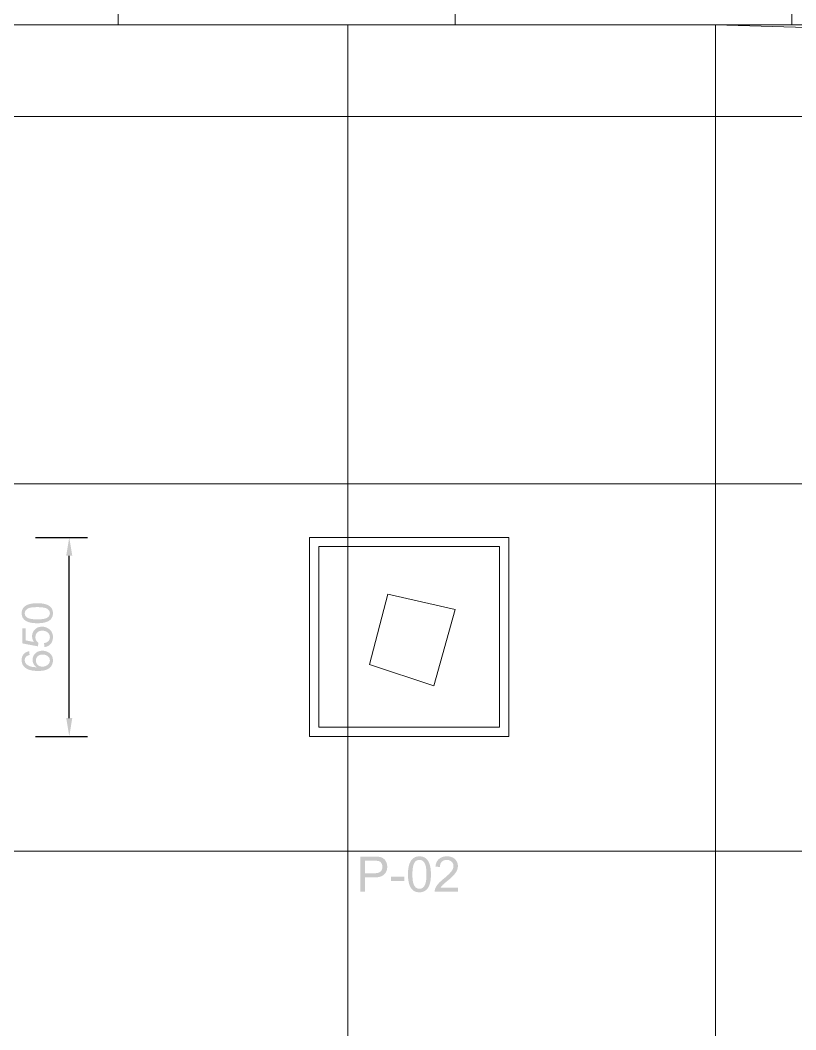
# Model space of a CAD drawing. Header units: millimetres. Extents: x -1336 to 24201, y -1370 to 16142.
# Drawn here: x 3730 to 6262, y 10916 to 14215 of the extents above; entities that cross this region are included whole.
import ezdxf

# ---------------------------------------------------------------- set-up
doc = ezdxf.new("R2010")
doc.units = ezdxf.units.MM
for name, color, linetype, lineweight in [('A-ANNO-TEXT', 7, 'Continuous', 13), ('A-DIMS-MM', 7, 'Continuous', 13), ('A-ELEVATION', 7, 'Continuous', 13), ('A-FLOOR-ZONE', 7, 'Continuous', 13), ('A-GLAZ', 7, 'Continuous', 13), ('A-VITRINE-SEC', 7, 'Continuous', 13)]:
    doc.layers.add(name, color=color, linetype=linetype, lineweight=lineweight)

msp = doc.modelspace()

# ---------------------------------------------------------------- hatches: boundary and pattern name
at = {"layer": 'A-ANNO-TEXT'}
h = msp.add_hatch(color=7, dxfattribs=at)
h.paths.add_polyline_path([(4840.6, 11482.5), (4884, 11482.5), (4886.5, 11482.5), (4889, 11482.4), (4891.3, 11482.4), (4893.6, 11482.2), (4895.7, 11482.1), (4897.8, 11481.9), (4899.8, 11481.7), (4901.7, 11481.5), (4903.5, 11481.2), (4905.3, 11480.8), (4907.1, 11480.3), (4908.9, 11479.6), (4910.6, 11478.9), (4912.2, 11478.1), (4913.9, 11477.2), (4915.5, 11476.2), (4917, 11475.1), (4918.5, 11473.9), (4919.8, 11472.5), (4921.1, 11471.1), (4922.2, 11469.6), (4923.3, 11468.1), (4924.2, 11466.4), (4925.1, 11464.6), (4925.8, 11462.7), (4926.5, 11460.9), (4927.1, 11459), (4927.5, 11457.1), (4927.9, 11455.1), (4928.1, 11453.2), (4928.3, 11451.2), (4928.3, 11449.2), (4928.3, 11447.3), (4928.2, 11445.4), (4928, 11443.5), (4927.7, 11441.7), (4927.3, 11439.9), (4926.9, 11438.2), (4926.4, 11436.5), (4925.8, 11434.9), (4925.1, 11433.3), (4924.3, 11431.8), (4923.5, 11430.3), (4922.6, 11428.9), (4921.6, 11427.5), (4920.5, 11426.2), (4919.3, 11424.9), (4918.1, 11423.7), (4916.8, 11422.5), (4915.4, 11421.5), (4913.8, 11420.4), (4912.2, 11419.5), (4910.5, 11418.6), (4908.7, 11417.8), (4906.8, 11417.1), (4904.8, 11416.5), (4902.7, 11415.9), (4900.5, 11415.4), (4898.2, 11415), (4895.8, 11414.7), (4893.3, 11414.4), (4890.7, 11414.2), (4888.1, 11414.1), (4885.3, 11414.1), (4855.9, 11414.1), (4855.9, 11367.5), (4840.6, 11367.5), (4840.6, 11482.5)])
h.paths.add_polyline_path([(4855.9, 11427.7), (4885.4, 11427.7), (4887.1, 11427.8), (4888.7, 11427.8), (4890.3, 11427.9), (4891.8, 11428.1), (4893.3, 11428.3), (4894.7, 11428.5), (4896, 11428.8), (4897.3, 11429.1), (4898.6, 11429.4), (4899.7, 11429.8), (4900.9, 11430.2), (4902, 11430.7), (4903, 11431.2), (4904, 11431.8), (4904.9, 11432.4), (4905.8, 11433), (4906.6, 11433.7), (4907.4, 11434.4), (4908.1, 11435.2), (4908.8, 11436), (4909.4, 11436.8), (4909.9, 11437.7), (4910.4, 11438.6), (4910.9, 11439.6), (4911.3, 11440.6), (4911.6, 11441.6), (4911.9, 11442.7), (4912.1, 11443.8), (4912.3, 11445), (4912.5, 11446.2), (4912.5, 11447.5), (4912.6, 11448.8), (4912.5, 11450.5), (4912.4, 11452.1), (4912.1, 11453.7), (4911.7, 11455.3), (4911.2, 11456.8), (4910.6, 11458.2), (4909.9, 11459.6), (4909, 11461), (4908.1, 11462.2), (4907.2, 11463.4), (4906.2, 11464.4), (4905.1, 11465.3), (4904, 11466), (4902.8, 11466.7), (4901.6, 11467.2), (4900.4, 11467.6), (4899.7, 11467.7), (4899, 11467.9), (4898.3, 11468), (4897.5, 11468.1), (4896.7, 11468.2), (4895.8, 11468.3), (4894.9, 11468.4), (4894, 11468.5), (4893, 11468.6), (4892, 11468.7), (4891, 11468.7), (4889.9, 11468.8), (4888.7, 11468.8), (4887.6, 11468.8), (4886.4, 11468.8), (4885.1, 11468.9), (4855.9, 11468.9), (4855.9, 11427.7)])
h.paths.add_polyline_path([(4983.7, 11402), (4940.6, 11402), (4940.6, 11416.2), (4983.7, 11416.2), (4983.7, 11402)])
h.paths.add_polyline_path([(5033.5, 11483), (5035.8, 11483), (5038.1, 11482.8), (5040.2, 11482.5), (5042.3, 11482.1), (5044.3, 11481.6), (5046.3, 11481), (5048.1, 11480.2), (5049.9, 11479.4), (5051.7, 11478.4), (5053.3, 11477.3), (5054.9, 11476.1), (5056.4, 11474.8), (5057.8, 11473.3), (5059.2, 11471.8), (5060.4, 11470.1), (5061.7, 11468.3), (5062.8, 11466.4), (5063.9, 11464.4), (5064.8, 11462.3), (5065.8, 11460.1), (5066.6, 11457.7), (5067.4, 11455.2), (5068.1, 11452.7), (5068.7, 11450), (5069.2, 11447.1), (5069.7, 11444.2), (5070.1, 11441.2), (5070.4, 11438), (5070.7, 11434.7), (5070.9, 11431.3), (5071, 11427.8), (5071, 11424.2), (5071, 11420.6), (5070.9, 11417), (5070.7, 11413.6), (5070.4, 11410.3), (5070.1, 11407.1), (5069.7, 11404.1), (5069.2, 11401.1), (5068.6, 11398.3), (5068, 11395.6), (5067.2, 11393), (5066.5, 11390.5), (5065.6, 11388.2), (5064.6, 11386), (5063.6, 11383.9), (5062.5, 11381.9), (5061.3, 11380), (5060.1, 11378.3), (5058.8, 11376.6), (5057.4, 11375.1), (5056, 11373.7), (5054.5, 11372.4), (5052.9, 11371.2), (5051.3, 11370.1), (5049.5, 11369.2), (5047.8, 11368.3), (5045.9, 11367.6), (5044, 11367), (5042.1, 11366.4), (5040, 11366), (5037.9, 11365.8), (5035.8, 11365.6), (5033.5, 11365.5), (5031.2, 11365.6), (5029, 11365.8), (5026.8, 11366.1), (5024.8, 11366.5), (5022.8, 11367), (5020.8, 11367.6), (5019, 11368.3), (5017.2, 11369.2), (5015.4, 11370.2), (5013.8, 11371.3), (5012.2, 11372.5), (5010.7, 11373.8), (5009.3, 11375.2), (5008, 11376.8), (5006.7, 11378.4), (5005.5, 11380.2), (5004.3, 11382.1), (5003.3, 11384.1), (5002.3, 11386.2), (5001.4, 11388.5), (5000.5, 11390.8), (4999.8, 11393.3), (4999.1, 11395.9), (4998.5, 11398.5), (4997.9, 11401.4), (4997.4, 11404.3), (4997, 11407.3), (4996.7, 11410.5), (4996.4, 11413.7), (4996.3, 11417.1), (4996.2, 11420.6), (4996.1, 11424.2), (4996.2, 11427.9), (4996.3, 11431.4), (4996.5, 11434.8), (4996.7, 11438.1), (4997.1, 11441.3), (4997.5, 11444.4), (4998, 11447.3), (4998.5, 11450.2), (4999.2, 11452.9), (4999.9, 11455.4), (5000.7, 11457.9), (5001.6, 11460.3), (5002.5, 11462.5), (5003.5, 11464.6), (5004.6, 11466.6), (5005.8, 11468.5), (5007, 11470.3), (5008.4, 11471.9), (5009.7, 11473.4), (5011.2, 11474.9), (5012.7, 11476.2), (5014.2, 11477.4), (5015.9, 11478.4), (5017.6, 11479.4), (5019.3, 11480.3), (5021.2, 11481), (5023.1, 11481.6), (5025, 11482.1), (5027.1, 11482.5), (5029.2, 11482.8), (5031.3, 11483), (5033.5, 11483)])
h.paths.add_polyline_path([(5033.5, 11377.1), (5034.9, 11377.2), (5036.3, 11377.3), (5037.6, 11377.5), (5038.9, 11377.8), (5040.1, 11378.2), (5041.3, 11378.7), (5042.4, 11379.3), (5043.5, 11379.9), (5044.6, 11380.6), (5045.6, 11381.5), (5046.5, 11382.4), (5047.5, 11383.3), (5048.3, 11384.4), (5049.2, 11385.6), (5050, 11386.8), (5050.7, 11388.2), (5051.4, 11389.6), (5052.1, 11391.1), (5052.7, 11392.8), (5053.3, 11394.6), (5053.8, 11396.4), (5054.3, 11398.4), (5054.7, 11400.5), (5055.1, 11402.7), (5055.4, 11405), (5055.7, 11407.4), (5056, 11409.9), (5056.2, 11412.6), (5056.3, 11415.3), (5056.4, 11418.2), (5056.5, 11421.1), (5056.5, 11424.2), (5056.5, 11426.4), (5056.5, 11428.5), (5056.4, 11430.5), (5056.4, 11432.5), (5056.3, 11434.4), (5056.2, 11436.2), (5056, 11438), (5055.9, 11439.8), (5055.7, 11441.5), (5055.5, 11443.1), (5055.3, 11444.7), (5055.1, 11446.2), (5054.8, 11447.6), (5054.6, 11449), (5054.3, 11450.4), (5054, 11451.6), (5053.6, 11452.9), (5053.3, 11454.1), (5052.9, 11455.2), (5052.5, 11456.3), (5052.1, 11457.4), (5051.7, 11458.4), (5051.2, 11459.4), (5050.8, 11460.4), (5050.3, 11461.3), (5049.8, 11462.1), (5049.2, 11463), (5048.7, 11463.8), (5048.1, 11464.5), (5047.5, 11465.2), (5046.9, 11465.9), (5046.3, 11466.5), (5045.6, 11467.1), (5045, 11467.7), (5044.3, 11468.2), (5043.5, 11468.7), (5042.8, 11469.1), (5042.1, 11469.5), (5041.3, 11469.9), (5040.5, 11470.2), (5039.7, 11470.5), (5038.8, 11470.7), (5038, 11471), (5037.1, 11471.1), (5036.2, 11471.3), (5035.3, 11471.4), (5034.3, 11471.4), (5033.4, 11471.4), (5032, 11471.4), (5030.6, 11471.3), (5029.3, 11471), (5028, 11470.7), (5026.8, 11470.3), (5025.6, 11469.9), (5024.5, 11469.3), (5023.4, 11468.6), (5022.4, 11467.9), (5021.4, 11467.1), (5020.4, 11466.1), (5019.5, 11465.1), (5018.6, 11464), (5017.8, 11462.9), (5017, 11461.6), (5016.3, 11460.2), (5015.6, 11458.8), (5014.9, 11457.2), (5014.3, 11455.5), (5013.8, 11453.8), (5013.3, 11451.9), (5012.8, 11449.9), (5012.4, 11447.8), (5012, 11445.6), (5011.6, 11443.3), (5011.4, 11440.9), (5011.1, 11438.4), (5010.9, 11435.8), (5010.8, 11433), (5010.6, 11430.2), (5010.6, 11427.3), (5010.6, 11424.2), (5010.6, 11422.1), (5010.6, 11420), (5010.6, 11418), (5010.7, 11416.1), (5010.8, 11414.2), (5010.9, 11412.3), (5011, 11410.5), (5011.2, 11408.8), (5011.4, 11407.1), (5011.6, 11405.5), (5011.8, 11404), (5012, 11402.5), (5012.3, 11401), (5012.5, 11399.6), (5012.8, 11398.3), (5013.1, 11397), (5013.5, 11395.8), (5013.8, 11394.6), (5014.2, 11393.4), (5014.6, 11392.3), (5015, 11391.2), (5015.4, 11390.2), (5015.9, 11389.2), (5016.4, 11388.2), (5016.8, 11387.3), (5017.4, 11386.5), (5017.9, 11385.6), (5018.4, 11384.8), (5019, 11384.1), (5019.6, 11383.4), (5020.2, 11382.7), (5020.8, 11382.1), (5021.5, 11381.5), (5022.1, 11380.9), (5022.8, 11380.4), (5023.5, 11379.9), (5024.3, 11379.5), (5025, 11379.1), (5025.8, 11378.7), (5026.6, 11378.4), (5027.4, 11378.1), (5028.2, 11377.8), (5029, 11377.6), (5029.9, 11377.5), (5030.8, 11377.3), (5031.7, 11377.2), (5032.6, 11377.2), (5033.5, 11377.1)])
h.paths.add_polyline_path([(5159.4, 11367.5), (5083.2, 11367.5), (5083.2, 11368.7), (5083.3, 11369.9), (5083.4, 11371.2), (5083.6, 11372.4), (5083.9, 11373.6), (5084.1, 11374.8), (5084.5, 11376.1), (5084.9, 11377.3), (5085.3, 11378.5), (5085.8, 11379.8), (5086.4, 11381), (5087, 11382.2), (5087.7, 11383.5), (5088.4, 11384.7), (5089.2, 11385.9), (5090, 11387.2), (5090.9, 11388.5), (5091.9, 11389.8), (5092.9, 11391.1), (5094.1, 11392.5), (5095.4, 11393.9), (5096.7, 11395.4), (5098.2, 11396.9), (5099.7, 11398.4), (5101.3, 11400), (5103.1, 11401.6), (5104.9, 11403.3), (5106.8, 11405), (5108.8, 11406.7), (5110.9, 11408.5), (5113.1, 11410.3), (5115.4, 11412.1), (5118.2, 11414.4), (5120.9, 11416.7), (5123.5, 11419.1), (5126.1, 11421.5), (5128.6, 11423.9), (5131, 11426.3), (5133.4, 11428.8), (5135.7, 11431.2), (5136.8, 11432.5), (5137.8, 11433.7), (5138.7, 11435), (5139.6, 11436.2), (5140.4, 11437.5), (5141.1, 11438.8), (5141.8, 11440), (5142.4, 11441.3), (5142.9, 11442.5), (5143.4, 11443.8), (5143.7, 11445), (5144.1, 11446.3), (5144.3, 11447.6), (5144.5, 11448.8), (5144.6, 11450.1), (5144.6, 11451.4), (5144.6, 11452.4), (5144.5, 11453.5), (5144.4, 11454.5), (5144.2, 11455.5), (5144, 11456.5), (5143.7, 11457.5), (5143.4, 11458.4), (5143.1, 11459.3), (5142.7, 11460.2), (5142.2, 11461.1), (5141.7, 11461.9), (5141.1, 11462.7), (5140.5, 11463.5), (5139.9, 11464.3), (5139.2, 11465), (5138.5, 11465.8), (5137.7, 11466.4), (5136.9, 11467.1), (5136, 11467.7), (5135.2, 11468.2), (5134.3, 11468.8), (5133.4, 11469.2), (5132.4, 11469.6), (5131.5, 11470), (5130.5, 11470.4), (5129.5, 11470.6), (5128.4, 11470.9), (5127.4, 11471.1), (5126.3, 11471.2), (5125.2, 11471.4), (5124, 11471.4), (5122.9, 11471.4), (5121.7, 11471.4), (5120.6, 11471.3), (5119.4, 11471.2), (5118.3, 11471.1), (5117.3, 11470.9), (5116.2, 11470.6), (5115.2, 11470.3), (5114.2, 11470), (5113.2, 11469.6), (5112.2, 11469.2), (5111.3, 11468.7), (5110.4, 11468.2), (5109.5, 11467.6), (5108.6, 11467), (5107.8, 11466.3), (5107, 11465.6), (5106.2, 11464.8), (5105.5, 11464), (5104.8, 11463.2), (5104.1, 11462.3), (5103.6, 11461.4), (5103, 11460.4), (5102.5, 11459.4), (5102.1, 11458.3), (5101.7, 11457.2), (5101.4, 11456), (5101.1, 11454.8), (5100.9, 11453.6), (5100.7, 11452.3), (5100.6, 11451), (5100.5, 11449.6), (5100.4, 11448.1), (5085.9, 11449.8), (5086.1, 11451.8), (5086.4, 11453.7), (5086.7, 11455.6), (5087.2, 11457.4), (5087.6, 11459.1), (5088.2, 11460.8), (5088.8, 11462.5), (5089.5, 11464), (5090.2, 11465.6), (5091.1, 11467), (5091.9, 11468.4), (5092.9, 11469.7), (5093.9, 11471), (5095, 11472.2), (5096.2, 11473.4), (5097.4, 11474.5), (5098.7, 11475.5), (5100.1, 11476.5), (5101.4, 11477.4), (5102.8, 11478.2), (5104.3, 11479), (5105.8, 11479.7), (5107.4, 11480.3), (5108.9, 11480.9), (5110.6, 11481.4), (5112.3, 11481.8), (5114, 11482.2), (5115.7, 11482.5), (5117.5, 11482.7), (5119.4, 11482.9), (5121.3, 11483), (5123.2, 11483), (5125.3, 11483), (5127.3, 11482.9), (5129.3, 11482.7), (5131.2, 11482.5), (5133.1, 11482.1), (5134.9, 11481.7), (5136.6, 11481.3), (5138.3, 11480.7), (5139.9, 11480.1), (5141.5, 11479.4), (5143, 11478.6), (5144.4, 11477.8), (5145.8, 11476.9), (5147.1, 11475.9), (5148.4, 11474.8), (5149.6, 11473.7), (5150.7, 11472.5), (5151.8, 11471.3), (5152.8, 11470), (5153.7, 11468.7), (5154.6, 11467.4), (5155.4, 11466.1), (5156.1, 11464.7), (5156.7, 11463.3), (5157.2, 11461.9), (5157.7, 11460.4), (5158.1, 11459), (5158.5, 11457.4), (5158.7, 11455.9), (5158.9, 11454.3), (5159, 11452.7), (5159, 11451), (5159, 11449.7), (5158.9, 11448.3), (5158.8, 11446.9), (5158.5, 11445.5), (5158.3, 11444.1), (5157.9, 11442.7), (5157.5, 11441.3), (5157.1, 11439.9), (5156.5, 11438.5), (5155.9, 11437.1), (5155.3, 11435.7), (5154.6, 11434.3), (5153.8, 11432.9), (5153, 11431.5), (5152, 11430.1), (5151.1, 11428.6), (5150, 11427.2), (5148.8, 11425.7), (5147.5, 11424.1), (5146.1, 11422.5), (5144.6, 11420.8), (5142.9, 11419.1), (5141.1, 11417.3), (5139.2, 11415.4), (5137.1, 11413.5), (5135, 11411.5), (5132.7, 11409.4), (5130.3, 11407.3), (5127.7, 11405.2), (5125, 11403), (5122.3, 11400.7), (5119.4, 11398.3), (5117.8, 11397.1), (5116.4, 11395.9), (5115, 11394.7), (5113.6, 11393.5), (5112.4, 11392.4), (5111.2, 11391.2), (5110, 11390.1), (5109, 11389.1), (5108, 11388), (5107, 11386.9), (5106.2, 11385.9), (5105.4, 11384.9), (5104.6, 11384), (5104, 11383), (5103.3, 11382.1), (5102.8, 11381.1), (5159.4, 11381.1), (5159.4, 11367.5)])
at = {"layer": 'A-DIMS-MM'}
h = msp.add_hatch(color=7, dxfattribs=at)
h.paths.add_polyline_path([(3759.5, 12153), (3760.4, 12140.8), (3758.7, 12140.3), (3757.1, 12139.9), (3755.6, 12139.3), (3754.2, 12138.8), (3753, 12138.2), (3751.8, 12137.5), (3750.8, 12136.8), (3749.9, 12136.1), (3749.3, 12135.5), (3748.7, 12134.8), (3748.2, 12134.2), (3747.6, 12133.5), (3747.2, 12132.8), (3746.7, 12132.1), (3746.3, 12131.3), (3746, 12130.6), (3745.7, 12129.8), (3745.4, 12129), (3745.2, 12128.2), (3745, 12127.3), (3744.9, 12126.5), (3744.8, 12125.6), (3744.7, 12124.7), (3744.7, 12123.8), (3744.7, 12122.4), (3744.9, 12121), (3745.1, 12119.6), (3745.5, 12118.3), (3746, 12117.1), (3746.5, 12115.8), (3747.2, 12114.7), (3748, 12113.5), (3749.1, 12112.1), (3750.3, 12110.8), (3751.7, 12109.5), (3753.2, 12108.4), (3754.8, 12107.3), (3756.5, 12106.2), (3758.3, 12105.3), (3760.3, 12104.4), (3761.3, 12104), (3762.4, 12103.6), (3763.6, 12103.3), (3764.8, 12102.9), (3766.1, 12102.6), (3767.4, 12102.3), (3768.7, 12102.1), (3770.1, 12101.9), (3771.6, 12101.7), (3773.1, 12101.5), (3774.7, 12101.3), (3776.4, 12101.2), (3778, 12101.1), (3779.8, 12101), (3781.6, 12101), (3783.4, 12100.9), (3781.8, 12102.1), (3780.3, 12103.3), (3778.9, 12104.5), (3777.5, 12105.8), (3776.3, 12107.2), (3775.3, 12108.7), (3774.3, 12110.2), (3773.4, 12111.8), (3772.6, 12113.4), (3772, 12115), (3771.4, 12116.7), (3770.9, 12118.3), (3770.6, 12120), (3770.3, 12121.7), (3770.2, 12123.5), (3770.1, 12125.2), (3770.2, 12126.7), (3770.3, 12128.2), (3770.4, 12129.7), (3770.7, 12131.1), (3771, 12132.5), (3771.4, 12133.9), (3771.9, 12135.2), (3772.4, 12136.6), (3773, 12137.9), (3773.7, 12139.1), (3774.4, 12140.4), (3775.2, 12141.6), (3776.1, 12142.7), (3777, 12143.9), (3778.1, 12145), (3779.2, 12146.1), (3780.3, 12147.2), (3781.5, 12148.1), (3782.7, 12149), (3784, 12149.9), (3785.3, 12150.7), (3786.7, 12151.4), (3788.1, 12152), (3789.5, 12152.6), (3791, 12153.1), (3792.5, 12153.5), (3794.1, 12153.9), (3795.7, 12154.2), (3797.3, 12154.4), (3799, 12154.6), (3800.8, 12154.7), (3802.5, 12154.7), (3804.9, 12154.7), (3807.2, 12154.5), (3809.4, 12154.2), (3811.6, 12153.7), (3813.8, 12153.2), (3815.9, 12152.5), (3818, 12151.6), (3820, 12150.7), (3822, 12149.6), (3823.8, 12148.5), (3825.6, 12147.2), (3827.2, 12145.9), (3828.7, 12144.4), (3830, 12142.9), (3831.3, 12141.3), (3832.4, 12139.5), (3833.4, 12137.7), (3834.3, 12135.9), (3835, 12133.9), (3835.6, 12132), (3836.1, 12129.9), (3836.4, 12127.8), (3836.6, 12125.7), (3836.7, 12123.4), (3836.7, 12121.5), (3836.5, 12119.7), (3836.3, 12117.9), (3836, 12116.1), (3835.6, 12114.4), (3835.1, 12112.7), (3834.5, 12111.1), (3833.9, 12109.5), (3833.1, 12108), (3832.3, 12106.5), (3831.4, 12105), (3830.4, 12103.6), (3829.3, 12102.2), (3828.1, 12100.9), (3826.8, 12099.6), (3825.4, 12098.4), (3823.9, 12097.2), (3822.4, 12096.1), (3820.7, 12095.1), (3818.9, 12094.2), (3816.9, 12093.3), (3814.9, 12092.5), (3812.7, 12091.8), (3810.5, 12091.1), (3808.1, 12090.6), (3805.6, 12090.1), (3803, 12089.7), (3800.3, 12089.3), (3797.4, 12089.1), (3794.5, 12088.9), (3791.4, 12088.7), (3788.2, 12088.7), (3784.6, 12088.8), (3781.2, 12088.9), (3777.9, 12089.1), (3774.7, 12089.4), (3771.6, 12089.8), (3768.7, 12090.2), (3765.9, 12090.8), (3763.2, 12091.4), (3760.6, 12092.1), (3758.1, 12092.9), (3755.8, 12093.8), (3753.6, 12094.7), (3751.5, 12095.8), (3749.6, 12096.9), (3747.8, 12098.1), (3746.1, 12099.4), (3744.7, 12100.6), (3743.4, 12101.9), (3742.2, 12103.2), (3741, 12104.5), (3740, 12105.9), (3739.1, 12107.3), (3738.2, 12108.8), (3737.5, 12110.4), (3736.8, 12112), (3736.2, 12113.6), (3735.7, 12115.3), (3735.3, 12117.1), (3735, 12118.9), (3734.8, 12120.7), (3734.6, 12122.6), (3734.6, 12124.6), (3734.6, 12126), (3734.7, 12127.5), (3734.8, 12128.9), (3735, 12130.2), (3735.2, 12131.5), (3735.5, 12132.8), (3735.9, 12134.1), (3736.2, 12135.3), (3736.7, 12136.5), (3737.2, 12137.7), (3737.7, 12138.8), (3738.3, 12139.9), (3739, 12141), (3739.7, 12142), (3740.4, 12143), (3741.2, 12143.9), (3742.1, 12144.8), (3742.9, 12145.7), (3743.9, 12146.5), (3744.8, 12147.3), (3745.8, 12148.1), (3746.9, 12148.7), (3748, 12149.4), (3749.1, 12150), (3750.2, 12150.5), (3751.4, 12151), (3752.7, 12151.4), (3754, 12151.8), (3755.3, 12152.2), (3756.7, 12152.5), (3758.1, 12152.8), (3759.5, 12153)])
h.paths.add_polyline_path([(3802.6, 12102.8), (3804.2, 12102.9), (3805.7, 12103), (3807.3, 12103.2), (3808.8, 12103.5), (3810.3, 12103.9), (3811.8, 12104.3), (3813.3, 12104.9), (3814.7, 12105.5), (3816.1, 12106.2), (3817.5, 12107), (3818.7, 12107.8), (3819.8, 12108.8), (3820.9, 12109.7), (3821.9, 12110.8), (3822.8, 12111.9), (3823.6, 12113.1), (3824.3, 12114.3), (3824.9, 12115.5), (3825.4, 12116.8), (3825.9, 12118), (3826.2, 12119.3), (3826.4, 12120.6), (3826.6, 12121.9), (3826.6, 12123.2), (3826.6, 12124.2), (3826.5, 12125.1), (3826.4, 12126.1), (3826.2, 12127), (3826, 12127.9), (3825.7, 12128.8), (3825.4, 12129.6), (3825, 12130.5), (3824.6, 12131.3), (3824.2, 12132.1), (3823.6, 12132.9), (3823.1, 12133.7), (3822.5, 12134.4), (3821.8, 12135.2), (3821.1, 12135.9), (3820.3, 12136.6), (3819.5, 12137.3), (3818.7, 12137.9), (3817.8, 12138.5), (3816.9, 12139), (3816, 12139.5), (3815, 12140), (3814, 12140.4), (3812.9, 12140.8), (3811.8, 12141.1), (3810.7, 12141.4), (3809.6, 12141.6), (3808.4, 12141.8), (3807.2, 12142), (3805.9, 12142.1), (3804.6, 12142.2), (3803.3, 12142.2), (3802, 12142.2), (3800.8, 12142.1), (3799.5, 12142), (3798.4, 12141.8), (3797.2, 12141.7), (3796.1, 12141.4), (3795.1, 12141.1), (3794, 12140.8), (3793, 12140.4), (3792, 12140), (3791.1, 12139.6), (3790.2, 12139.1), (3789.3, 12138.5), (3788.5, 12138), (3787.7, 12137.3), (3786.9, 12136.7), (3786.2, 12136), (3785.5, 12135.2), (3784.9, 12134.5), (3784.3, 12133.7), (3783.8, 12132.9), (3783.3, 12132.1), (3782.9, 12131.3), (3782.5, 12130.4), (3782.1, 12129.5), (3781.8, 12128.6), (3781.6, 12127.7), (3781.3, 12126.8), (3781.2, 12125.8), (3781.1, 12124.8), (3781, 12123.8), (3781, 12122.7), (3781, 12121.7), (3781.1, 12120.7), (3781.2, 12119.7), (3781.3, 12118.7), (3781.6, 12117.8), (3781.8, 12116.9), (3782.1, 12116), (3782.5, 12115.1), (3782.9, 12114.2), (3783.3, 12113.3), (3783.8, 12112.5), (3784.3, 12111.7), (3784.9, 12110.9), (3785.5, 12110.1), (3786.2, 12109.4), (3786.9, 12108.6), (3787.7, 12107.9), (3788.5, 12107.3), (3789.3, 12106.7), (3790.2, 12106.1), (3791, 12105.6), (3791.9, 12105.1), (3792.9, 12104.7), (3793.8, 12104.3), (3794.8, 12103.9), (3795.9, 12103.6), (3796.9, 12103.4), (3798, 12103.2), (3799.1, 12103), (3800.2, 12102.9), (3801.4, 12102.9), (3802.6, 12102.8)])
h.paths.add_polyline_path([(3808.8, 12167), (3807.7, 12179.8), (3808.9, 12180), (3810, 12180.3), (3811.1, 12180.5), (3812.1, 12180.8), (3813.1, 12181.1), (3814.1, 12181.4), (3815.1, 12181.8), (3816, 12182.2), (3816.8, 12182.7), (3817.7, 12183.1), (3818.4, 12183.6), (3819.2, 12184.1), (3819.9, 12184.7), (3820.6, 12185.2), (3821.3, 12185.9), (3821.9, 12186.5), (3822.4, 12187.2), (3823, 12187.8), (3823.5, 12188.5), (3823.9, 12189.2), (3824.4, 12190), (3824.8, 12190.7), (3825.1, 12191.5), (3825.4, 12192.2), (3825.7, 12193), (3825.9, 12193.9), (3826.1, 12194.7), (3826.3, 12195.5), (3826.4, 12196.4), (3826.5, 12197.3), (3826.6, 12198.2), (3826.6, 12199.1), (3826.6, 12200.2), (3826.5, 12201.3), (3826.4, 12202.3), (3826.2, 12203.3), (3826, 12204.4), (3825.7, 12205.3), (3825.3, 12206.3), (3824.9, 12207.3), (3824.5, 12208.2), (3824, 12209.1), (3823.5, 12210), (3822.8, 12210.8), (3822.2, 12211.7), (3821.5, 12212.5), (3820.7, 12213.3), (3819.9, 12214.1), (3819.1, 12214.8), (3818.2, 12215.5), (3817.3, 12216.2), (3816.3, 12216.8), (3815.3, 12217.3), (3814.3, 12217.8), (3813.2, 12218.3), (3812.1, 12218.7), (3811, 12219.1), (3809.9, 12219.4), (3808.7, 12219.6), (3807.4, 12219.8), (3806.2, 12220), (3804.9, 12220.1), (3803.6, 12220.2), (3802.2, 12220.2), (3800.9, 12220.2), (3799.6, 12220.1), (3798.4, 12220), (3797.2, 12219.9), (3796.1, 12219.6), (3794.9, 12219.4), (3793.8, 12219.1), (3792.8, 12218.8), (3791.8, 12218.4), (3790.8, 12217.9), (3789.8, 12217.4), (3788.9, 12216.9), (3788, 12216.3), (3787.2, 12215.7), (3786.4, 12215), (3785.6, 12214.3), (3784.9, 12213.6), (3784.2, 12212.8), (3783.6, 12212), (3783, 12211.1), (3782.4, 12210.3), (3781.9, 12209.4), (3781.5, 12208.5), (3781.1, 12207.5), (3780.7, 12206.5), (3780.4, 12205.5), (3780.1, 12204.5), (3779.9, 12203.4), (3779.8, 12202.3), (3779.6, 12201.2), (3779.6, 12200.1), (3779.5, 12198.9), (3779.6, 12197.4), (3779.7, 12196), (3779.9, 12194.6), (3780.2, 12193.2), (3780.6, 12191.9), (3781.1, 12190.6), (3781.6, 12189.4), (3782.2, 12188.2), (3782.9, 12187), (3783.7, 12185.9), (3784.5, 12184.9), (3785.3, 12183.9), (3786.2, 12183), (3787.2, 12182.2), (3788.2, 12181.4), (3789.2, 12180.7), (3787.7, 12169.1), (3736.4, 12178.8), (3736.4, 12228.5), (3748.1, 12228.5), (3748.1, 12188.6), (3775, 12183.3), (3774.2, 12184.4), (3773.5, 12185.5), (3772.8, 12186.7), (3772.2, 12187.8), (3771.7, 12189), (3771.1, 12190.1), (3770.7, 12191.3), (3770.3, 12192.5), (3769.9, 12193.7), (3769.6, 12194.9), (3769.3, 12196.1), (3769.1, 12197.3), (3768.9, 12198.5), (3768.8, 12199.7), (3768.7, 12200.9), (3768.7, 12202.1), (3768.7, 12203.8), (3768.8, 12205.4), (3769, 12206.9), (3769.3, 12208.4), (3769.6, 12209.9), (3770, 12211.4), (3770.4, 12212.8), (3771, 12214.2), (3771.6, 12215.6), (3772.2, 12216.9), (3773, 12218.2), (3773.8, 12219.5), (3774.7, 12220.7), (3775.6, 12221.9), (3776.7, 12223.1), (3777.8, 12224.2), (3778.9, 12225.3), (3780.1, 12226.4), (3781.4, 12227.3), (3782.6, 12228.2), (3783.9, 12229), (3785.3, 12229.7), (3786.7, 12230.4), (3788.1, 12231), (3789.6, 12231.5), (3791.1, 12232), (3792.7, 12232.4), (3794.3, 12232.7), (3795.9, 12232.9), (3797.6, 12233.1), (3799.3, 12233.2), (3801.1, 12233.3), (3802.8, 12233.2), (3804.4, 12233.1), (3806.1, 12233), (3807.7, 12232.8), (3809.2, 12232.5), (3810.8, 12232.1), (3812.3, 12231.7), (3813.8, 12231.3), (3815.2, 12230.8), (3816.6, 12230.2), (3818, 12229.5), (3819.4, 12228.8), (3820.7, 12228), (3822, 12227.2), (3823.3, 12226.3), (3824.6, 12225.3), (3826, 12224.1), (3827.4, 12222.8), (3828.7, 12221.5), (3829.9, 12220.1), (3831, 12218.6), (3832, 12217.1), (3832.9, 12215.6), (3833.7, 12214), (3834.4, 12212.3), (3835, 12210.6), (3835.5, 12208.8), (3835.9, 12207), (3836.3, 12205.1), (3836.5, 12203.1), (3836.7, 12201.1), (3836.7, 12199.1), (3836.7, 12197.4), (3836.6, 12195.7), (3836.4, 12194.1), (3836.2, 12192.6), (3836, 12191), (3835.6, 12189.6), (3835.2, 12188.1), (3834.8, 12186.7), (3834.3, 12185.3), (3833.7, 12184), (3833.1, 12182.7), (3832.4, 12181.4), (3831.7, 12180.2), (3830.9, 12179), (3830, 12177.9), (3829.1, 12176.8), (3828.1, 12175.8), (3827.1, 12174.8), (3826, 12173.8), (3824.9, 12173), (3823.8, 12172.1), (3822.6, 12171.4), (3821.4, 12170.7), (3820.2, 12170), (3818.9, 12169.4), (3817.6, 12168.9), (3816.2, 12168.4), (3814.8, 12168), (3813.4, 12167.7), (3811.9, 12167.4), (3810.4, 12167.1), (3808.8, 12167)])
h.paths.add_polyline_path([(3785.7, 12244.6), (3783.5, 12244.7), (3781.4, 12244.7), (3779.3, 12244.8), (3777.2, 12244.9), (3775.3, 12245), (3773.4, 12245.2), (3771.5, 12245.3), (3769.7, 12245.6), (3767.9, 12245.8), (3766.2, 12246.1), (3764.6, 12246.4), (3763, 12246.7), (3761.4, 12247.1), (3759.9, 12247.4), (3758.5, 12247.9), (3757.1, 12248.3), (3755.8, 12248.8), (3754.5, 12249.3), (3753.3, 12249.8), (3752, 12250.3), (3750.9, 12250.9), (3749.7, 12251.5), (3748.6, 12252.2), (3747.6, 12252.8), (3746.5, 12253.5), (3745.6, 12254.2), (3744.6, 12255), (3743.7, 12255.8), (3742.8, 12256.6), (3742, 12257.4), (3741.2, 12258.3), (3740.5, 12259.1), (3739.7, 12260.1), (3739.1, 12261), (3738.5, 12262), (3737.9, 12263), (3737.4, 12264), (3736.9, 12265.1), (3736.4, 12266.1), (3736.1, 12267.3), (3735.7, 12268.4), (3735.4, 12269.6), (3735.2, 12270.8), (3735, 12272), (3734.8, 12273.3), (3734.7, 12274.6), (3734.6, 12275.9), (3734.6, 12277.3), (3734.6, 12279.2), (3734.8, 12281.2), (3735, 12283), (3735.4, 12284.8), (3735.9, 12286.5), (3736.4, 12288.2), (3737.1, 12289.8), (3737.8, 12291.4), (3738.7, 12292.9), (3739.6, 12294.3), (3740.7, 12295.6), (3741.8, 12296.9), (3743, 12298.1), (3744.3, 12299.3), (3745.7, 12300.4), (3747.2, 12301.4), (3748.7, 12302.4), (3750.4, 12303.3), (3752.1, 12304.1), (3753.9, 12304.9), (3755.8, 12305.7), (3757.8, 12306.4), (3759.9, 12307), (3762, 12307.6), (3763.2, 12307.9), (3764.3, 12308.1), (3765.5, 12308.4), (3766.8, 12308.6), (3768.1, 12308.8), (3769.5, 12309), (3770.9, 12309.1), (3772.3, 12309.3), (3773.8, 12309.4), (3775.4, 12309.5), (3777, 12309.6), (3778.6, 12309.7), (3780.3, 12309.8), (3782.1, 12309.8), (3783.8, 12309.8), (3785.7, 12309.9), (3787.9, 12309.8), (3790, 12309.8), (3792, 12309.7), (3794.1, 12309.6), (3796, 12309.5), (3797.9, 12309.3), (3799.8, 12309.2), (3801.6, 12309), (3803.3, 12308.7), (3805, 12308.4), (3806.7, 12308.1), (3808.3, 12307.8), (3809.8, 12307.5), (3811.3, 12307.1), (3812.7, 12306.7), (3814.1, 12306.2), (3815.4, 12305.8), (3816.7, 12305.3), (3818, 12304.8), (3819.2, 12304.2), (3820.4, 12303.6), (3821.5, 12303), (3822.6, 12302.4), (3823.7, 12301.7), (3824.7, 12301), (3825.7, 12300.3), (3826.6, 12299.6), (3827.5, 12298.8), (3828.4, 12298), (3829.3, 12297.2), (3830, 12296.3), (3830.8, 12295.4), (3831.5, 12294.5), (3832.2, 12293.6), (3832.8, 12292.6), (3833.4, 12291.6), (3833.9, 12290.6), (3834.4, 12289.5), (3834.8, 12288.4), (3835.2, 12287.3), (3835.6, 12286.1), (3835.9, 12285), (3836.1, 12283.7), (3836.3, 12282.5), (3836.5, 12281.2), (3836.6, 12279.9), (3836.7, 12278.6), (3836.7, 12277.3), (3836.7, 12275.5), (3836.5, 12273.7), (3836.3, 12272), (3836.1, 12270.4), (3835.7, 12268.8), (3835.2, 12267.3), (3834.7, 12265.8), (3834.1, 12264.3), (3833.4, 12262.9), (3832.7, 12261.6), (3831.8, 12260.3), (3830.9, 12259.1), (3829.9, 12257.8), (3828.8, 12256.7), (3827.6, 12255.6), (3826.3, 12254.5), (3824.7, 12253.3), (3823, 12252.2), (3821.1, 12251.2), (3819.1, 12250.2), (3817, 12249.3), (3814.8, 12248.5), (3812.4, 12247.8), (3809.9, 12247.1), (3807.3, 12246.5), (3804.6, 12246), (3801.8, 12245.6), (3798.8, 12245.3), (3795.7, 12245), (3792.5, 12244.8), (3789.1, 12244.7), (3785.7, 12244.6)])
h.paths.add_polyline_path([(3785.7, 12257.3), (3788.7, 12257.3), (3791.6, 12257.4), (3794.3, 12257.5), (3797, 12257.6), (3799.5, 12257.8), (3801.8, 12258.1), (3804.1, 12258.4), (3806.2, 12258.7), (3808.2, 12259.1), (3810, 12259.5), (3811.8, 12260), (3813.4, 12260.5), (3814.8, 12261.1), (3816.2, 12261.7), (3817.4, 12262.3), (3818.5, 12263), (3819.4, 12263.8), (3820.4, 12264.5), (3821.2, 12265.3), (3822, 12266.1), (3822.8, 12266.9), (3823.4, 12267.7), (3824, 12268.6), (3824.6, 12269.5), (3825, 12270.4), (3825.5, 12271.3), (3825.8, 12272.2), (3826.1, 12273.2), (3826.3, 12274.2), (3826.5, 12275.2), (3826.6, 12276.2), (3826.6, 12277.3), (3826.6, 12278.3), (3826.5, 12279.3), (3826.3, 12280.3), (3826.1, 12281.3), (3825.8, 12282.3), (3825.5, 12283.2), (3825, 12284.1), (3824.6, 12285), (3824, 12285.9), (3823.4, 12286.8), (3822.7, 12287.6), (3822, 12288.4), (3821.2, 12289.2), (3820.3, 12290), (3819.4, 12290.7), (3818.4, 12291.5), (3817.3, 12292.2), (3816.1, 12292.8), (3814.8, 12293.4), (3813.3, 12294), (3811.7, 12294.5), (3810, 12295), (3808.1, 12295.4), (3806.1, 12295.8), (3804, 12296.1), (3801.8, 12296.4), (3799.4, 12296.7), (3796.9, 12296.9), (3794.3, 12297), (3791.6, 12297.1), (3788.7, 12297.2), (3785.7, 12297.2), (3782.7, 12297.2), (3779.8, 12297.1), (3777, 12297), (3774.4, 12296.9), (3771.9, 12296.7), (3769.5, 12296.4), (3767.2, 12296.1), (3765.1, 12295.8), (3763.1, 12295.4), (3761.3, 12295), (3759.6, 12294.5), (3758, 12294), (3756.5, 12293.4), (3755.2, 12292.8), (3754, 12292.2), (3752.9, 12291.5), (3751.9, 12290.7), (3751, 12290), (3750.1, 12289.2), (3749.3, 12288.4), (3748.6, 12287.6), (3747.9, 12286.8), (3747.3, 12285.9), (3746.8, 12285), (3746.3, 12284.1), (3745.9, 12283.2), (3745.5, 12282.2), (3745.3, 12281.2), (3745, 12280.2), (3744.9, 12279.2), (3744.8, 12278.2), (3744.8, 12277.1), (3744.8, 12276.1), (3744.9, 12275.1), (3745, 12274.1), (3745.2, 12273.1), (3745.5, 12272.2), (3745.8, 12271.3), (3746.1, 12270.4), (3746.5, 12269.5), (3747, 12268.7), (3747.6, 12267.9), (3748.1, 12267.1), (3748.8, 12266.3), (3749.5, 12265.6), (3750.2, 12264.9), (3751, 12264.3), (3751.9, 12263.6), (3753.1, 12262.8), (3754.4, 12262.1), (3755.9, 12261.5), (3757.5, 12260.8), (3759.1, 12260.3), (3760.9, 12259.7), (3762.9, 12259.3), (3764.9, 12258.9), (3767.1, 12258.5), (3769.4, 12258.2), (3771.8, 12257.9), (3774.3, 12257.7), (3777, 12257.5), (3779.8, 12257.4), (3782.7, 12257.3), (3785.7, 12257.3)])

# ---------------------------------------------------------------- linework, layer by layer
at = {"color": 7}
for p, q in [((3780, 12525), (3950, 12525)), ((3890, 11935), (3890, 12465)), ((3780, 11875), (3950, 11875))]:
    msp.add_line(p, q, dxfattribs=at)
at = {"color": 0, "linetype": 'ByBlock'}
for points in [[(3880.1, 12465), (3890, 12525), (3899.9, 12465)], [(3899.9, 11935), (3890, 11875), (3880.1, 11935)]]:
    msp.add_solid(points, dxfattribs=at)
at = {"layer": 'A-ELEVATION'}
msp.add_line((6000, 14200), (9300, 14100), dxfattribs=at)
at = {"layer": 'A-FLOOR-ZONE'}
for p, q in [((4800, 5500), (4800, 14200)), ((6000, 5500), (6000, 14200)), ((2150, 13900), (8250, 13900)), ((2150, 12700), (8250, 12700)), ((2150, 11500), (8250, 11500))]:
    msp.add_line(p, q, dxfattribs=at)
for points in [[(0, 0), (6450, 0), (6450, 4999), (8800, 4999), (8800, 14200), (0, 14200)], [(8800, 8600), (8800, 14200), (1699, 14200), (1699, 8600), (8800, 8600)]]:
    msp.add_lwpolyline(points, close=True, dxfattribs=at)
at = {"layer": 'A-GLAZ'}
for p, q in [((4050, 14200), (4050, 14350)), ((5150, 14200), (5150, 14350)), ((6250, 14200), (6250, 14350))]:
    msp.add_line(p, q, dxfattribs=at)
at = {"layer": 'A-VITRINE-SEC'}
for points in [[(4675, 11875), (5325, 11875), (5325, 12525), (4675, 12525)], [(4705, 11905), (5295, 11905), (5295, 12495), (4705, 12495)], [(4870, 12110), (5080, 12040), (5150, 12290), (4930, 12340)]]:
    msp.add_lwpolyline(points, close=True, dxfattribs=at)
at = {"layer": 'Defpoints'}
msp.add_point((3890, 11875), dxfattribs=at)

doc.saveas('drawing.dxf')
